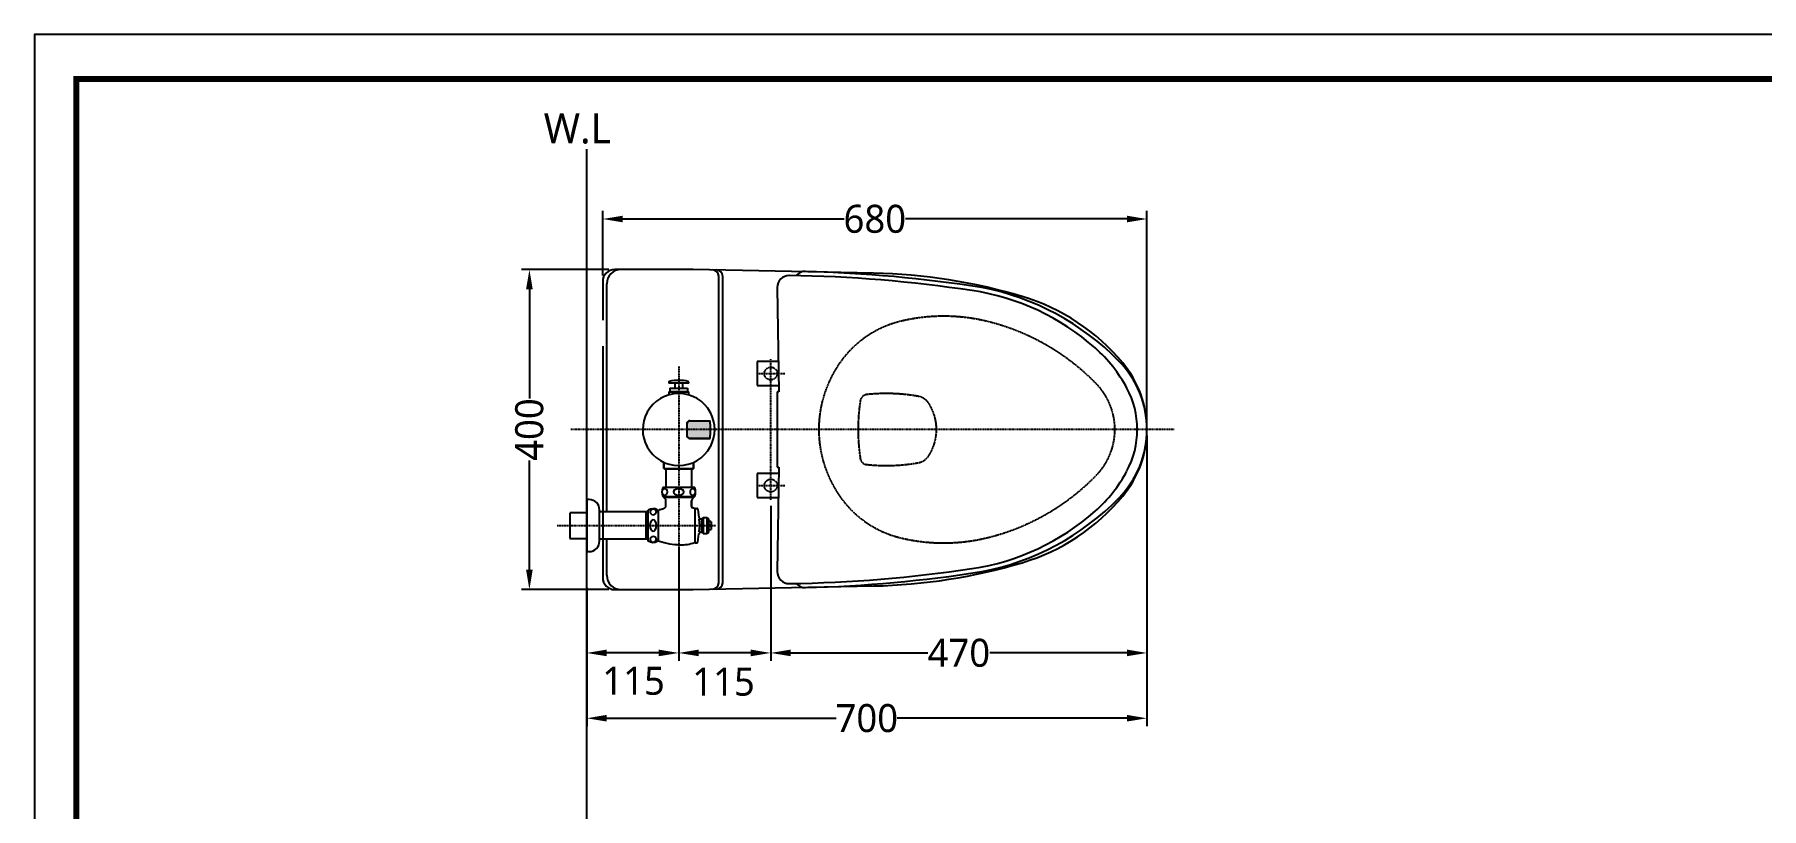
# Model space of a CAD drawing. Header units: millimetres. Extents: x 2110 to 5365, y 1236 to 3621.
# Drawn here: x 2110 to 4268, y 2653 to 3621 of the extents above; entities that cross this region are included whole.
import ezdxf

# ---------------------------------------------------------------- set-up
doc = ezdxf.new("R2010")
doc.units = ezdxf.units.MM
for name, pattern in [('CENTERX2', [4, 2.5, -0.5, 0.5, -0.5]), ('DASHDOT', [1, 0.5, -0.25, 0, -0.25]), ('DASHED', [0.75, 0.5, -0.25])]:
    doc.linetypes.add(name, pattern=pattern)
for name, color, linetype in [('001', 7, 'Continuous'), ('002', 7, 'Continuous'), ('BU', 7, 'Continuous'), ('CENTER', 7, 'Continuous'), ('DIM', 4, 'Continuous'), ('DIM2', 7, 'Continuous'), ('DV1_0', 7, 'Continuous'), ('POINT', 7, 'Continuous')]:
    doc.layers.add(name, color=color, linetype=linetype)
doc.styles.add('____', font='')
doc.styles.add('Daelim Dimension', font='')
doc.styles.get('____').set_extended_font_data('NanumGothic')
doc.styles.get('Daelim Dimension').set_extended_font_data('NanumGothic')
doc.dimstyles.new('MSADIM', dxfattribs={"dimtxt": 35, "dimasz": 25, "dimexe": 10, "dimexo": 7.5, "dimgap": 0.09, "dimtad": 0, "dimtoh": 1, "dimdec": 0, "dimzin": 1, "dimdsep": 46, "dimtxsty": '____', "dimcen": 11.25, "dimadec": 0, "dimazin": 0, "dimtfac": 1, "dimtdec": 4, "dimtix": 1, "dimtmove": 0, "dimatfit": 3, "dimfxl": 1, "dimtolj": 1, "dimtzin": 1, "dimarcsym": 0})

# ---------------------------------------------------------------- blocks, each defined once
blk = doc.blocks.new('*D6')
at = {"layer": 'Defpoints', "color": 0, "transparency": 16777216}
for p in [(2728.2, 3326.9), (2834.8, 3326.9), (2834.8, 2926.9)]:
    blk.add_point(p, dxfattribs=at)
at = {"layer": 'DIM', "color": 0, "lineweight": -2, "transparency": 16777216}
for p, q in [((2827.3, 3326.9), (2718.2, 3326.9)), ((2728.2, 3301.9), (2728.2, 3165.7)), ((2728.2, 2951.9), (2728.2, 3088)), ((2827.3, 2926.9), (2718.2, 2926.9))]:
    blk.add_line(p, q, dxfattribs=at)
at = {"layer": 'DIM', "color": 0, "transparency": 16777216}
for points in [[(2724, 3301.9), (2732.4, 3301.9), (2728.2, 3326.9)], [(2724, 2951.9), (2732.4, 2951.9), (2728.2, 2926.9)]]:
    blk.add_solid(points, dxfattribs=at)
at = {"layer": 'DIM', "color": 0, "transparency": 16777216, "insert": (2728.2, 3126.9), "char_height": 35, "attachment_point": 5, "rotation": 90, "style": '____'}
blk.add_mtext('\\A1;400', dxfattribs=at)
blk = doc.blocks.new('*D7')
at = {"layer": 'Defpoints', "color": 0, "transparency": 16777216}
for p in [(2819.8, 3390), (2819.8, 3311.9), (3499.8, 3126.9)]:
    blk.add_point(p, dxfattribs=at)
at = {"layer": 'DIM', "color": 0, "lineweight": -2, "transparency": 16777216}
for p, q in [((2819.8, 3319.4), (2819.8, 3400)), ((2844.8, 3390), (3121.5, 3390)), ((3474.8, 3390), (3198.1, 3390)), ((3499.8, 3134.4), (3499.8, 3400))]:
    blk.add_line(p, q, dxfattribs=at)
at = {"layer": 'DIM', "color": 0, "transparency": 16777216}
for points in [[(2844.8, 3394.1), (2844.8, 3385.8), (2819.8, 3390)], [(3474.8, 3394.1), (3474.8, 3385.8), (3499.8, 3390)]]:
    blk.add_solid(points, dxfattribs=at)
at = {"layer": 'DIM', "color": 0, "transparency": 16777216, "insert": (3159.8, 3390), "char_height": 35, "attachment_point": 5, "style": '____'}
blk.add_mtext('\\A1;680', dxfattribs=at)
blk = doc.blocks.new('*D9')
at = {"layer": 'Defpoints', "color": 0, "transparency": 16777216}
for p in [(3029.8, 3038.9), (2914.8, 2984.8), (2914.8, 2847.7)]:
    blk.add_point(p, dxfattribs=at)
at = {"layer": 'DIM', "color": 5, "lineweight": -2, "transparency": 16777216}
for p, q in [((3029.8, 3031.4), (3029.8, 2837.7)), ((2914.8, 2977.3), (2914.8, 2837.7)), ((3004.8, 2847.7), (2939.8, 2847.7))]:
    blk.add_line(p, q, dxfattribs=at)
at = {"layer": 'DIM', "color": 5, "transparency": 16777216}
for points in [[(2939.8, 2851.9), (2939.8, 2843.6), (2914.8, 2847.7)], [(3004.8, 2851.9), (3004.8, 2843.6), (3029.8, 2847.7)]]:
    blk.add_solid(points, dxfattribs=at)
at = {"layer": 'DIM', "color": 7, "transparency": 16777216, "insert": (2970.7, 2811.6), "char_height": 35, "attachment_point": 5, "style": '____'}
blk.add_mtext('\\A1;115', dxfattribs=at)
blk = doc.blocks.new('*D10')
at = {"layer": 'Defpoints', "color": 0, "transparency": 16777216}
for p in [(3499.8, 3111.9), (3029.8, 3038.9), (3029.8, 2847.7)]:
    blk.add_point(p, dxfattribs=at)
at = {"layer": 'DIM', "color": 0, "lineweight": -2, "transparency": 16777216}
for p, q in [((3499.8, 3104.4), (3499.8, 2837.7)), ((3029.8, 3031.4), (3029.8, 2837.7)), ((3054.8, 2847.7), (3226, 2847.7)), ((3474.8, 2847.7), (3303.6, 2847.7))]:
    blk.add_line(p, q, dxfattribs=at)
at = {"layer": 'DIM', "color": 0, "transparency": 16777216}
for points in [[(3054.8, 2851.9), (3054.8, 2843.6), (3029.8, 2847.7)], [(3474.8, 2851.9), (3474.8, 2843.6), (3499.8, 2847.7)]]:
    blk.add_solid(points, dxfattribs=at)
at = {"layer": 'DIM', "color": 0, "transparency": 16777216, "insert": (3264.8, 2847.7), "char_height": 35, "attachment_point": 5, "style": '____'}
blk.add_mtext('\\A1;470', dxfattribs=at)
blk = doc.blocks.new('*D11')
at = {"layer": 'Defpoints', "color": 0, "transparency": 16777216}
for p in [(2914.8, 2984.8), (2799.8, 2936.7), (2799.8, 2847.7)]:
    blk.add_point(p, dxfattribs=at)
at = {"layer": 'DIM', "color": 5, "lineweight": -2, "transparency": 16777216}
for p, q in [((2914.8, 2977.3), (2914.8, 2837.7)), ((2799.8, 2929.2), (2799.8, 2837.7)), ((2889.8, 2847.7), (2824.8, 2847.7))]:
    blk.add_line(p, q, dxfattribs=at)
at = {"layer": 'DIM', "color": 5, "transparency": 16777216}
for points in [[(2824.8, 2851.9), (2824.8, 2843.6), (2799.8, 2847.7)], [(2889.8, 2851.9), (2889.8, 2843.6), (2914.8, 2847.7)]]:
    blk.add_solid(points, dxfattribs=at)
at = {"layer": 'DIM', "color": 7, "transparency": 16777216, "insert": (2858.3, 2812.7), "char_height": 35, "attachment_point": 5, "style": '____'}
blk.add_mtext('\\A1;115', dxfattribs=at)
blk = doc.blocks.new('*D12')
at = {"layer": 'Defpoints', "color": 0, "transparency": 16777216}
for p in [(3499.8, 3126.9), (2799.8, 2936.7), (3499.8, 2766.1)]:
    blk.add_point(p, dxfattribs=at)
at = {"layer": 'DIM', "color": 0, "lineweight": -2, "transparency": 16777216}
for p, q in [((3499.8, 3119.4), (3499.8, 2756.1)), ((2799.8, 2929.2), (2799.8, 2756.1)), ((2824.8, 2766.1), (3111.7, 2766.1)), ((3474.8, 2766.1), (3187.8, 2766.1))]:
    blk.add_line(p, q, dxfattribs=at)
at = {"layer": 'DIM', "color": 0, "transparency": 16777216}
for points in [[(2824.8, 2770.3), (2824.8, 2762), (2799.8, 2766.1)], [(3474.8, 2770.3), (3474.8, 2762), (3499.8, 2766.1)]]:
    blk.add_solid(points, dxfattribs=at)
at = {"layer": 'DIM', "color": 0, "transparency": 16777216, "insert": (3149.8, 2766.1), "char_height": 35, "attachment_point": 5, "style": '____'}
blk.add_mtext('\\A1;700', dxfattribs=at)

msp = doc.modelspace()

# ---------------------------------------------------------------- hatches: boundary and pattern name
at = {"layer": 'DIM', "linetype": 'CENTERX2'}
h = msp.add_hatch(color=8, dxfattribs=at)
edge = h.paths.add_edge_path()
edge.add_ellipse((2954, 3133.9), major_axis=(0, -3.9), ratio=0.034921, start_angle=90, end_angle=180)
edge.add_line((2954, 3137.8), (2952.6, 3137.8))
edge.add_line((2952.6, 3137.8), (2944.5, 3137.8))
edge.add_line((2944.5, 3137.8), (2928.8, 3137.8))
edge.add_arc((2928.8, 3133.9), 3.9, 90, 180)
edge.add_line((2924.9, 3133.9), (2924.9, 3126.9))
edge.add_line((2924.9, 3126.9), (2954.1, 3126.9))
edge.add_line((2954.1, 3126.9), (2954.1, 3133.9))
edge = h.paths.add_edge_path()
edge.add_line((2954.1, 3126.9), (2924.9, 3126.9))
edge.add_line((2924.9, 3126.9), (2924.9, 3119.9))
edge.add_arc((2928.8, 3119.9), 3.9, 180, 270)
edge.add_line((2928.8, 3116), (2944.5, 3116))
edge.add_line((2944.5, 3116), (2952.6, 3116))
edge.add_line((2952.6, 3116), (2954, 3116))
edge.add_ellipse((2954, 3119.9), major_axis=(0, -3.9), ratio=0.034921, start_angle=0, end_angle=90)
edge.add_line((2954.1, 3119.9), (2954.1, 3126.9))

# ---------------------------------------------------------------- linework, layer by layer
at = {"color": 0, "linetype": 'Continuous', "ltscale": 25.4}
for p, q in [((2896.3, 3078.4), (2896.3, 3085.8)), ((2933.3, 3085.8), (2933.3, 3078.4)), ((2896.8, 3077.9), (2932.8, 3077.9))]:
    msp.add_line(p, q, dxfattribs=at)
at = {"ltscale": 0.5}
msp.add_lwpolyline([(2109.8, 1235.5), (5364.8, 1235.5), (5364.8, 3620.5), (2109.8, 3620.5)], close=True, dxfattribs=at)
at = {"color": 5, "linetype": 'ByBlock', "lineweight": 200, "const_width": 7.5}
msp.add_lwpolyline([(2162.2, 1337.6), (5312.2, 1337.6), (5312.2, 3565.1), (2162.2, 3565.1)], close=True, dxfattribs=at)
at = {"color": 0, "linetype": 'Continuous', "ltscale": 25.4}
for centre, start, end in [((2896.8, 3078.4), 180, 270), ((2932.8, 3078.4), 270, 0)]:
    msp.add_arc(centre, 0.5, start, end, dxfattribs=at)
at = {"layer": '001', "color": 251}
for p, q in [((2932.9, 3326.9), (2834.8, 3326.9)), ((3158.3, 3322.3), (2932.9, 3326.9)), ((2819.8, 3311.9), (2819.8, 3263.6)), ((2819.8, 3231.1), (2819.8, 2941.9)), ((2834.8, 2926.9), (2932.9, 2926.9)), ((2932.9, 2926.9), (3158.3, 2931.5))]:
    msp.add_line(p, q, dxfattribs=at)
for centre, radius, start, end in [((2834.8, 3311.9), 15, 90, 180), ((3144, 2622.4), 700, 73.3869, 88.8287), ((3268.3, 3042.4), 262, 39.7875, 73.178), ((3369.8, 3126.9), 130, 0, 39.7875), ((3369.8, 3126.9), 130, 320.2125, 0), ((3268.3, 3211.3), 262, 286.822, 320.2125), ((3144, 3631.3), 700, 271.1713, 286.6131), ((2834.8, 2941.9), 15, 180, 270)]:
    msp.add_arc(centre, radius, start, end, dxfattribs=at)
at = {"layer": '002', "color": 7}
msp.add_line((2799.8, 2477.8), (2799.8, 3477.2), dxfattribs=at)
at = {"layer": '002', "color": 251}
for p, q in [((2824.8, 3023.9), (2824.8, 3308.9)), ((2964.8, 2935.4), (2964.8, 3318.4)), ((2969.8, 2935.5), (2969.8, 3318.3)), ((2824.8, 2944.9), (2824.8, 2989.9))]:
    msp.add_line(p, q, dxfattribs=at)
for centre, radius, start, end in [((2842.8, 3308.9), 18, 90, 180), ((2956.8, 3318.4), 8, 0, 88.8287), ((2961.8, 3318.3), 8, 0, 88.8287), ((2842.8, 2944.9), 18, 180, 270), ((2956.8, 2935.4), 8, 271.1713, 0), ((2961.8, 2935.5), 8, 271.1713, 0)]:
    msp.add_arc(centre, radius, start, end, dxfattribs=at)
at = {"layer": 'BU', "color": 251}
for p, q in [((3037.8, 3304.1), (3039.8, 3173.9)), ((3012.8, 3211.9), (3012.8, 3181.9)), ((3039.2, 3211.9), (3012.8, 3211.9)), ((3012.8, 3181.9), (3039.7, 3181.9)), ((3037.8, 3173.9), (3037.8, 3126.9)), ((3039.8, 3173.9), (3037.8, 3173.9)), ((3037.8, 3126.9), (3037.8, 3079.9)), ((3012.8, 3071.9), (3012.8, 3041.9)), ((3039.7, 3071.9), (3012.8, 3071.9)), ((3039.8, 3079.9), (3037.8, 2949.6)), ((3037.8, 3079.9), (3039.8, 3079.9)), ((3012.8, 3041.9), (3039.2, 3041.9))]:
    msp.add_line(p, q, dxfattribs=at)
at = {"layer": 'BU', "color": 7}
for p, q in [((2898.8, 3077.9), (2898.8, 3054.4)), ((2930.8, 3077.9), (2930.8, 3054.4)), ((2934.8, 3054.4), (2894.8, 3054.4)), ((2894.8, 3043.4), (2934.8, 3043.4)), ((2895.8, 3043.4), (2895.8, 3042.4)), ((2933.8, 3043.4), (2933.8, 3042.4)), ((2799.8, 3039.4), (2799.8, 2974.4)), ((2802.8, 3039.4), (2799.8, 3039.4)), ((2815.8, 2987.4), (2815.8, 3026.4)), ((2876.8, 3023.9), (2815.8, 3023.9)), ((2873.8, 3023.9), (2873.8, 2989.9)), ((2876.8, 2987.6), (2876.8, 3026.1)), ((2889.2, 3026.2), (2889.2, 2987.5)), ((2895.8, 3042.4), (2933.8, 3042.4)), ((2897.6, 3040.6), (2895.8, 3042.4)), ((2898.8, 3031.8), (2898.8, 3037.7)), ((2930.8, 3037.7), (2930.8, 3030.8)), ((2933.8, 3042.4), (2931.9, 3040.6)), ((2934.5, 3028.2), (2934.8, 3027.9)), ((2934.8, 3027.9), (2934.8, 2985.9)), ((2935.3, 3028.4), (2937.3, 3028.4)), ((2938.8, 3027.1), (2940, 3017.3)), ((2942.5, 3015.1), (2943.8, 3015.1)), ((2943.8, 3015.1), (2945.3, 3016.6)), ((2943.8, 2998.6), (2943.8, 3015.1)), ((2945.3, 3016.6), (2945.3, 2997.1)), ((2950.5, 3016.6), (2945.3, 3016.6)), ((2950.5, 2997.1), (2950.5, 3016.6)), ((2950.5, 3016.6), (2951.8, 3015.3)), ((2951.8, 3015.3), (2951.8, 2998.4)), ((2951.8, 3012.1), (2954.7, 3012.1)), ((2954.7, 3001.6), (2951.8, 3001.6)), ((2952.7, 3007.8), (2952.7, 3006)), ((2955.2, 3007.8), (2952.7, 3007.8)), ((2952.7, 3006), (2955.2, 3006)), ((2955.2, 3011.6), (2955.2, 3007.8)), ((2955.2, 3006), (2955.2, 3002.1)), ((2876.8, 2989.9), (2815.8, 2989.9)), ((2934.8, 2985.9), (2934.5, 2985.6)), ((2935.3, 2985.4), (2937.3, 2985.4)), ((2938.8, 2986.7), (2940, 2996.4)), ((2942.5, 2998.6), (2943.8, 2998.6)), ((2945.3, 2997.1), (2943.8, 2998.6)), ((2945.3, 2997.1), (2950.5, 2997.1)), ((2951.8, 2998.4), (2950.5, 2997.1)), ((2799.8, 2974.4), (2802.8, 2974.4))]:
    msp.add_line(p, q, dxfattribs=at)
at = {"layer": 'BU', "color": 251}
for centre, radius, start, end in [((3072.8, 3309.5), 15, 88.4964, 139.4017), ((3028.2, 1613), 1712, 81.0921, 88.4964), ((3052.8, 3304.4), 15, 89.1659, 180), ((3028.2, 1619.5), 1700, 81.4419, 89.1659), ((3232.2, 2984.7), 325.5, 44.3131, 79.1713), ((3236.6, 3004), 300, 48.544, 81.4419), ((3316, 3093.9), 180, 28.1029, 48.544), ((3377.8, 3126.9), 122, 0, 44.3131), ((3377.8, 3126.9), 110, 360, 28.1029), ((3377.8, 3126.9), 122, 315.6869, 0), ((3377.8, 3126.9), 110, 331.8971, 360), ((3316, 3159.8), 180, 311.456, 331.8971), ((3236.6, 3249.8), 300, 278.5581, 311.456), ((3232.2, 3269), 325.5, 280.8287, 315.6869), ((3052.8, 2949.4), 15, 180, 270.8341), ((3028.2, 4634.2), 1700, 270.8341, 278.5581), ((3028.2, 4640.7), 1712, 271.5036, 278.9079), ((3072.8, 2944.3), 15, 220.5983, 271.5036)]:
    msp.add_arc(centre, radius, start, end, dxfattribs=at)
at = {"layer": 'BU', "color": 7}
for centre, radius, start, end in [((2909.8, 3048.9), 16, 159.8945, 200.1055), ((2898.3, 3048.9), 4.5, 135.0477, 224.9523), ((2897.2, 3049.9), 3, 44.9523, 135.0477), ((2897.2, 3047.8), 3, 224.9523, 315.0477), ((2896.2, 3048.9), 4.5, 315.0477, 44.9523), ((2911.4, 3048.9), 3, 124.5764, 235.4237), ((2914.8, 3043.9), 9, 55.4237, 124.5764), ((2914.8, 3053.8), 9, 235.4236, 304.5764), ((2918.2, 3048.9), 3, 304.5763, 55.4237), ((2933.4, 3048.9), 4.5, 135.0477, 224.9523), ((2932.3, 3049.9), 3, 44.9523, 135.0477), ((2932.3, 3047.8), 3, 224.9523, 315.0477), ((2931.3, 3048.9), 4.5, 315.0477, 44.9523), ((2919.8, 3048.9), 16, 339.8945, 20.1055), ((2802.8, 3026.4), 13, 0, 90), ((2882.8, 3016.9), 11, 61.8508, 123.0557), ((2881.9, 3024), 3, 134.9539, 225.0461), ((2883, 3022.9), 4.5, 45.0462, 134.9538), ((2883, 3025), 4.5, 225.0462, 314.9538), ((2884, 3024), 3, 314.9538, 45.0462), ((2889.4, 3029.2), 3, 241.8508, 287.3555), ((2920.1, 2930.9), 100, 104.0964, 107.3555), ((2894.8, 3031.8), 4, 284.0964, 0), ((2894.8, 3037.7), 4, 0, 45), ((2934.8, 3037.7), 4, 135, 180), ((2932.8, 3030.8), 2, 180, 253.8087), ((2918.3, 2980.9), 50, 71.1003, 73.8087), ((2935.3, 3027.9), 0.5, 90, 180), ((2937.3, 3026.9), 1.5, 7.2175, 90), ((2888.7, 3006.9), 10, 144.8395, 215.1605), ((2883, 3010.9), 3, 35.1605, 144.8395), ((2883, 3002.8), 3, 215.1605, 324.8395), ((2877.2, 3006.9), 10, 324.8395, 35.1605), ((2942.5, 3017.6), 2.5, 187.2175, 270), ((2899.1, 3006.9), 42, 349.0194, 10.9806), ((2954.7, 3011.6), 0.5, 0, 90), ((2954.7, 3002.1), 0.5, 270, 0), ((2802.8, 2987.4), 13, 270, 0), ((2882.8, 2996.9), 11, 236.9443, 298.1492), ((2881.9, 2989.8), 3, 134.9539, 225.0461), ((2883, 2988.7), 4.5, 45.0462, 134.9538), ((2883, 2990.8), 4.5, 225.0462, 314.9538), ((2884, 2989.8), 3, 314.9538, 45.0462), ((2889.4, 2984.5), 3, 72.6445, 118.1491), ((2920.1, 3082.8), 100, 252.6445, 267.9029), ((2918.3, 3032.9), 50, 267.9029, 288.8997), ((2935.3, 2985.9), 0.5, 180, 270), ((2937.3, 2986.9), 1.5, 270, 352.7825), ((2942.5, 2996.1), 2.5, 90, 172.7825)]:
    msp.add_arc(centre, radius, start, end, dxfattribs=at)
for points in [[(2930.8, 3030.8), (2930.8, 3034.3), (2930.8, 3037.7)], [(2954.7, 3012.1), (2953.2, 3012.1), (2951.8, 3012.1)]]:
    msp.add_open_spline(points, degree=2, dxfattribs=at)
at = {"layer": 'CENTER', "color": 1, "linetype": 'DASHDOT'}
for p, q in [((2914.8, 3205.5), (2914.8, 2958.2)), ((3533.8, 3126.9), (2779.8, 3126.9)), ((2762.7, 3006.9), (2961.3, 3006.9))]:
    msp.add_line(p, q, dxfattribs=at)
at = {"layer": 'CENTER', "color": 251, "linetype": 'DASHDOT'}
for p, q in [((3011.8, 3196.9), (3047.8, 3196.9)), ((3029.8, 3038.9), (3029.8, 3214.9)), ((3011.8, 3056.9), (3047.8, 3056.9))]:
    msp.add_line(p, q, dxfattribs=at)
at = {"layer": 'DV1_0', "color": 7, "linetype": 'Continuous', "ltscale": 25.4}
for p, q in [((2902.3, 3186), (2902.3, 3184.8)), ((2927.3, 3184.8), (2902.3, 3184.8)), ((2902.3, 3173.9), (2927.3, 3173.9)), ((2902.3, 3173.9), (2902.3, 3170.1)), ((2903.8, 3178.4), (2925.8, 3178.4)), ((2903.8, 3178.4), (2903.8, 3178.1)), ((2903.8, 3178.1), (2903.8, 3173.9)), ((2925.8, 3173.9), (2903.8, 3173.9)), ((2909.8, 3184.8), (2909.8, 3178.4)), ((2919.8, 3178.4), (2919.8, 3184.8)), ((2925.8, 3178.4), (2925.8, 3178.1)), ((2925.8, 3178.1), (2925.8, 3173.9)), ((2927.3, 3184.8), (2927.3, 3186)), ((2927.3, 3170.1), (2927.3, 3173.9)), ((2896.3, 3085.8), (2896.3, 3078.4)), ((2933.3, 3078.4), (2933.3, 3085.8)), ((2932.8, 3077.9), (2896.8, 3077.9))]:
    msp.add_line(p, q, dxfattribs=at)
at = {"layer": 'DV1_0', "color": 8, "linetype": 'Continuous', "ltscale": 25.4}
for p, q in [((2924.8, 3133.9), (2924.8, 3119.9)), ((2924.9, 3133.9), (2924.9, 3119.9)), ((2928.8, 3137.9), (2944.5, 3137.9)), ((2928.8, 3137.8), (2944.5, 3137.8)), ((2944.5, 3137.9), (2952.6, 3137.9)), ((2944.5, 3137.8), (2952.6, 3137.8)), ((2952.6, 3137.9), (2954, 3137.9)), ((2952.6, 3137.8), (2954, 3137.8)), ((2954.1, 3133.9), (2954.1, 3119.9)), ((2954.1, 3133.9), (2954.1, 3119.9)), ((2928.8, 3116), (2944.5, 3116)), ((2928.8, 3115.9), (2944.5, 3115.9)), ((2944.5, 3116), (2952.6, 3116)), ((2944.5, 3115.9), (2952.6, 3115.9)), ((2952.6, 3116), (2954, 3116)), ((2952.6, 3115.9), (2954, 3115.9))]:
    msp.add_line(p, q, dxfattribs=at)
at = {"layer": 'DV1_0', "color": 7, "linetype": 'Continuous', "ltscale": 25.4}
for centre, radius, start, end in [((2903.3, 3186), 1, 102.8186, 180), ((2914.8, 3135.5), 52.8, 77.1814, 102.8186), ((2926.3, 3186), 1, 0, 77.1814), ((2914.8, 3126.9), 45, 28.7574, 151.2426), ((2914.8, 3126.9), 45, 151.4657, 208.482), ((2883, 3144.3), 8.74, 151.093, 152.8176), ((2946.6, 3144.3), 8.75, 27.1827, 28.9067), ((2914.8, 3126.9), 45, 331.4657, 28.482), ((2914.8, 3126.9), 45, 207.135, 208.7574), ((2883, 3109.4), 8.75, 207.1827, 208.9067), ((2914.8, 3126.9), 45, 208.7574, 331.2426), ((2946.6, 3109.4), 8.74, 331.093, 332.8176), ((2896.8, 3078.4), 0.5, 180, 270), ((2932.8, 3078.4), 0.5, 270, 0)]:
    msp.add_arc(centre, radius, start, end, dxfattribs=at)
at = {"layer": 'DV1_0', "color": 8, "linetype": 'Continuous', "ltscale": 25.4}
for centre, radius, start, end in [((2928.8, 3133.9), 4, 90, 180), ((2928.8, 3133.9), 3.9, 90, 180), ((2928.8, 3119.9), 4, 180, 270), ((2928.8, 3119.9), 3.9, 180, 270)]:
    msp.add_arc(centre, radius, start, end, dxfattribs=at)
for centre, major_axis, start_param, end_param in [((2952.2, 3133.9), (0, -4), 2.917517, 3.141593), ((2954, 3133.9), (0, 4), 4.712389, 6.283185), ((2954, 3133.9), (0, -3.9), 1.570796, 3.141593), ((2952.2, 3119.9), (0, -4), 0, 0.224075), ((2954, 3119.9), (0, 4), 3.141593, 4.712389), ((2954, 3119.9), (0, -3.9), 0, 1.570796)]:
    msp.add_ellipse(centre, major_axis=major_axis, ratio=0.034921, start_param=start_param, end_param=end_param, dxfattribs=at)
at = {"layer": 'POINT', "color": 3, "linetype": 'DASHED'}
for p, q in [((2778.8, 3022.9), (2778.8, 2990.9)), ((2799.8, 3022.9), (2778.8, 3022.9)), ((2778.8, 2990.9), (2799.8, 2990.9))]:
    msp.add_line(p, q, dxfattribs=at)
at = {"layer": 'POINT', "color": 251, "linetype": 'DASHED'}
for centre in [(3029.8, 3196.9), (3029.8, 3056.9)]:
    msp.add_circle(centre, 8, dxfattribs=at)
for centre, radius, start, end in [((3222.7, 3135.8), 130, 103.3285, 143.411), ((3245.8, 3038.5), 230, 75.8179, 103.3285), ((3232.2, 2984.7), 285.5, 44.3131, 75.8179), ((3234.8, 3126.9), 145, 143.411, 216.589), ((3377.8, 3126.9), 82, 0, 44.3131), ((3378.9, 3126.9), 240, 171.347, 180), ((3150.5, 3161.6), 9, 96.0876, 171.347), ((3174, 2941.9), 230, 79.9998, 96.0876), ((3210.5, 3148.7), 20, 33.0409, 79.9998), ((3176.9, 3126.9), 60, 0, 33.0409), ((3378.9, 3126.9), 240, 180, 188.653), ((3176.9, 3126.9), 60, 326.9591, 0), ((3377.8, 3126.9), 82, 315.6869, 0), ((3150.5, 3092.1), 9, 188.653, 263.9124), ((3210.5, 3105.1), 20, 280.0002, 326.9591), ((3174, 3311.9), 230, 263.9124, 280.0002), ((3232.2, 3269), 285.5, 284.1821, 315.6869), ((3222.7, 3117.9), 130, 216.589, 256.6715), ((3245.8, 3215.2), 230, 256.6715, 284.1821)]:
    msp.add_arc(centre, radius, start, end, dxfattribs=at)

# ---------------------------------------------------------------- texts
at = {"layer": 'DIM2', "color": 3, "insert": (2746.1, 3483.8), "char_height": 37.5, "width": 123.711, "attachment_point": 7, "line_spacing_factor": 0.963855, "style": 'Daelim Dimension'}
msp.add_mtext('W.L', dxfattribs=at)

# ---------------------------------------------------------------- dimensions: what is measured, and where the dimension line sits
at = {"layer": 'DIM', "color": 251}
for base, p1, p2, picture, middle in [((2819.8, 3390), (3499.8, 3126.9), (2819.8, 3311.9), '*D7', (3159.8, 3390)), ((3499.8, 2766.1), (2799.8, 2936.7), (3499.8, 3126.9), '*D12', (3149.8, 2766.1)), ((3029.8, 2847.7), (3499.8, 3111.9), (3029.8, 3038.9), '*D10', (3264.8, 2847.7))]:
    dim = msp.add_linear_dim(base=base, p1=p1, p2=p2, dimstyle='MSADIM', dxfattribs=at)
    dim.commit()
    dim.dimension.update_dxf_attribs({"geometry": picture, "text_midpoint": middle})
dim = msp.add_linear_dim(base=(2728.2, 3326.9), p1=(2834.8, 2926.9), p2=(2834.8, 3326.9), angle=270, dimstyle='MSADIM', dxfattribs=at)
dim.commit()
dim.dimension.update_dxf_attribs({"geometry": '*D6', "text_midpoint": (2728.2, 3126.9)})
at = {"layer": 'DIM', "color": 5}
for base, p1, p2, picture, middle in [((2914.8, 2847.7), (3029.8, 3038.9), (2914.8, 2984.8), '*D9', (2970.7, 2811.6)), ((2799.8, 2847.7), (2914.8, 2984.8), (2799.8, 2936.7), '*D11', (2858.3, 2812.7))]:
    dim = msp.add_linear_dim(base=base, p1=p1, p2=p2, dimstyle='MSADIM', override={"dimclrd": 5, "dimclre": 5, "dimclrt": 7, "dimtmove": 2}, dxfattribs=at)
    dim.commit()
    dim.dimension.update_dxf_attribs({"geometry": picture, "text_midpoint": middle, "dimtype": 160})

doc.saveas('drawing.dxf')
